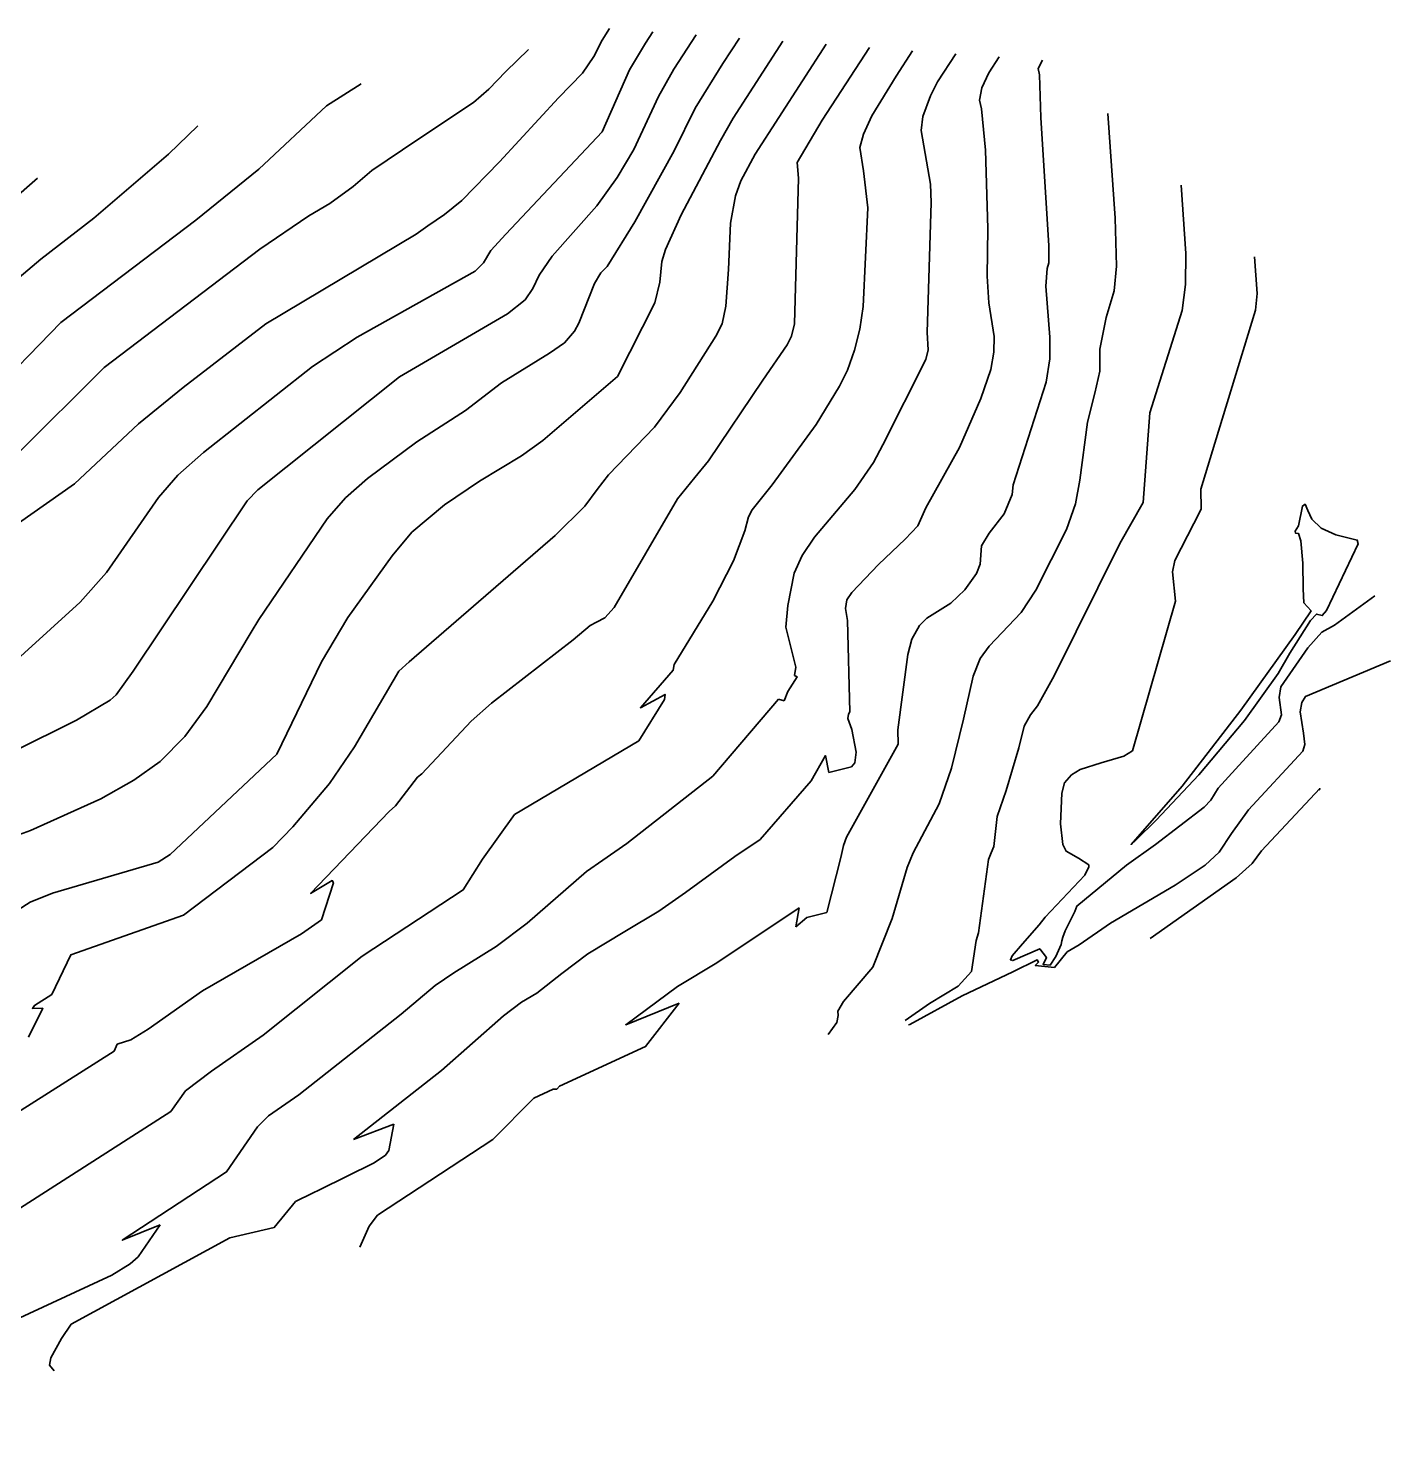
# Model space of a CAD drawing. Header units: metres. Extents: x 1477905 to 1478744, y 4202276 to 4202610.
# Drawn here: x 1478544.4 to 1478743.8, y 4202401.4 to 4202610.2 of the extents above; entities that cross this region are included whole.
import ezdxf

# ---------------------------------------------------------------- set-up
doc = ezdxf.new("R2010")
doc.units = ezdxf.units.M
doc.layers.add('Nouveau Terrain - CN - Courbes', color=22, linetype='Continuous', lineweight=0)

msp = doc.modelspace()

# ---------------------------------------------------------------- linework, layer by layer
at = {"layer": 'Nouveau Terrain - CN - Courbes', "linetype": 'Continuous', "lineweight": 35}
for points in [[(1478524.23, 4202524.71, 71), (1478551.15, 4202543.59, 71), (1478560.52, 4202552.38, 71), (1478567.05, 4202557.73, 71), (1478579.17, 4202567.04, 71), (1478601.16, 4202580.13, 71), (1478602.91, 4202581.37, 71), (1478605.33, 4202583.05, 71), (1478607.87, 4202585.08, 71), (1478613.4, 4202590.74, 71), (1478622, 4202600.09, 71), (1478625.52, 4202603.72, 71), (1478627.2, 4202606.14, 71), (1478628.38, 4202608.53, 71), (1478629.5, 4202610.24, 71)], [(1478539.47, 4202514.93, 70), (1478552.02, 4202526.3, 70), (1478555.85, 4202530.65, 70), (1478563.44, 4202541.63, 70), (1478566.3, 4202544.86, 70), (1478570.06, 4202548.18, 70), (1478586.02, 4202560.78, 70), (1478592.53, 4202565.08, 70), (1478609.83, 4202574.74, 70), (1478611.03, 4202575.96, 70), (1478612.13, 4202577.74, 70), (1478614.29, 4202580.17, 70), (1478628.4, 4202595.1, 70), (1478632.42, 4202604.2, 70), (1478634.75, 4202608.12, 70), (1478635.83, 4202609.78, 70)], [(1478542.15, 4202504.4, 69), (1478551.48, 4202509, 69), (1478556.4, 4202511.95, 69), (1478557.29, 4202512.75, 69), (1478559.77, 4202516.19, 69), (1478576.42, 4202541.14, 69), (1478577.98, 4202542.73, 69), (1478598.74, 4202559.27, 69), (1478614.56, 4202568.47, 69), (1478617.12, 4202570.54, 69), (1478618.26, 4202572.18, 69), (1478619.19, 4202574.14, 69), (1478621.07, 4202576.91, 69), (1478627.61, 4202584.29, 69), (1478630.61, 4202588.42, 69), (1478633.06, 4202592.55, 69), (1478636.64, 4202600.28, 69), (1478638.91, 4202604.31, 69), (1478642.17, 4202609.32, 69)], [(1478538.79, 4202490.75, 68), (1478544.73, 4202492.89, 68), (1478555.01, 4202497.49, 68), (1478559.84, 4202500.22, 68), (1478563.71, 4202502.96, 68), (1478567.31, 4202506.63, 68), (1478570.56, 4202511.02, 68), (1478577.04, 4202521.9, 68), (1478578.14, 4202523.74, 68), (1478588.13, 4202538.48, 68), (1478590.85, 4202541.58, 68), (1478594.04, 4202544.38, 68), (1478601.29, 4202549.76, 68), (1478608.41, 4202554.34, 68), (1478613.66, 4202558.4, 68), (1478620.69, 4202562.75, 68), (1478622.89, 4202564.24, 68), (1478624.36, 4202565.93, 68), (1478625, 4202567.14, 68), (1478627.27, 4202572.91, 68), (1478628.22, 4202574.5, 68), (1478629.12, 4202575.44, 68), (1478633.2, 4202581.95, 68), (1478638.92, 4202592.32, 68), (1478642.01, 4202598.57, 68), (1478646.09, 4202605.14, 68), (1478648.5, 4202608.85, 68)], [(1478542.76, 4202547.97, 72), (1478555.53, 4202560.65, 72), (1478578.31, 4202577.96, 72), (1478585.49, 4202582.84, 72), (1478588.55, 4202584.65, 72), (1478591.97, 4202587.11, 72), (1478594.68, 4202589.46, 72), (1478601.43, 4202593.98, 72), (1478609.58, 4202599.42, 72), (1478611.81, 4202601.36, 72), (1478614.28, 4202603.95, 72), (1478617.62, 4202607.19, 72)], [(1478542.94, 4202481.28, 67), (1478544.69, 4202482.38, 67), (1478547.94, 4202483.69, 67), (1478563.41, 4202488.23, 67), (1478565.16, 4202489.37, 67), (1478580.79, 4202504.03, 67), (1478587.31, 4202517.58, 67), (1478591.2, 4202524.07, 67), (1478597.67, 4202533.07, 67), (1478600.56, 4202536.53, 67), (1478605.32, 4202540.54, 67), (1478610.46, 4202544.01, 67), (1478616.61, 4202547.73, 67), (1478619.73, 4202549.96, 67), (1478630.64, 4202559.33, 67), (1478636.1, 4202570.09, 67), (1478636.84, 4202573.11, 67), (1478637.16, 4202576.14, 67), (1478637.67, 4202577.92, 67), (1478639.96, 4202582.97, 67), (1478645.72, 4202593.87, 67), (1478647.57, 4202597.1, 67), (1478654.84, 4202608.39, 67)], [(1478544.44, 4202462.63, 66), (1478546.53, 4202466.87, 66), (1478545.01, 4202466.84, 66), (1478545.29, 4202467.28, 66), (1478547.83, 4202468.86, 66), (1478550.62, 4202474.67, 66), (1478567.11, 4202480.51, 66), (1478580.18, 4202490.38, 66), (1478583.13, 4202493.42, 66), (1478588.51, 4202499.75, 66), (1478592.17, 4202505.13, 66), (1478598.66, 4202516.2, 66), (1478600.15, 4202517.57, 66), (1478621.54, 4202536.03, 66), (1478625.86, 4202540.36, 66), (1478627.65, 4202542.76, 66), (1478629.33, 4202544.92, 66), (1478636.08, 4202551.92, 66), (1478639.8, 4202556.96, 66), (1478645.03, 4202565.21, 66), (1478645.97, 4202567.02, 66), (1478646.5, 4202569.6, 66), (1478646.88, 4202574.96, 66), (1478647.19, 4202581.77, 66), (1478647.92, 4202585.74, 66), (1478648.72, 4202587.94, 66), (1478650.78, 4202591.85, 66), (1478661.17, 4202607.93, 66)], [(1478587.34, 4202479.8, 65), (1478589.07, 4202485.2, 65), (1478588.89, 4202485.55, 65), (1478585.73, 4202483.67, 65), (1478597.22, 4202495.64, 65), (1478598.16, 4202496.47, 65), (1478601.37, 4202500.68, 65), (1478602, 4202501.15, 65), (1478609.25, 4202508.9, 65), (1478612.21, 4202511.5, 65), (1478624.14, 4202520.78, 65), (1478626.65, 4202522.9, 65), (1478627.57, 4202523.39, 65), (1478628.77, 4202523.99, 65), (1478630.18, 4202525.5, 65), (1478639.45, 4202541.43, 65), (1478641.97, 4202544.55, 65), (1478643.97, 4202546.99, 65), (1478651.91, 4202558.79, 65), (1478655.49, 4202563.93, 65), (1478656.14, 4202565.23, 65), (1478656.58, 4202567.02, 65), (1478657.16, 4202588.35, 65), (1478656.94, 4202590.65, 65), (1478660.6, 4202596.84, 65), (1478667.51, 4202607.47, 65)], [(1478633.76, 4202506.01, 64), (1478637.52, 4202512.07, 64), (1478637.62, 4202512.79, 64), (1478634.01, 4202510.84, 64), (1478638.79, 4202516.34, 64), (1478638.94, 4202517.15, 64), (1478644.59, 4202526.45, 64), (1478647.63, 4202532.34, 64), (1478649.3, 4202536.75, 64), (1478649.84, 4202538.76, 64), (1478650.37, 4202539.8, 64), (1478653.29, 4202543.45, 64), (1478659.73, 4202552.29, 64), (1478663.14, 4202557.91, 64), (1478664.3, 4202560.23, 64), (1478665.36, 4202563.15, 64), (1478666.13, 4202566.26, 64), (1478666.61, 4202569.57, 64), (1478667.28, 4202584.01, 64), (1478666.67, 4202589.44, 64), (1478666.14, 4202592.83, 64), (1478666.68, 4202594.8, 64), (1478667.89, 4202597.48, 64), (1478671.42, 4202603.28, 64), (1478673.84, 4202607, 64)], [(1478655.02, 4202511.86, 63), (1478655.6, 4202513.23, 63), (1478656.94, 4202515.38, 63), (1478656.56, 4202515.58, 63), (1478656.73, 4202516.78, 63), (1478655.31, 4202522.63, 63), (1478655.57, 4202525.8, 63), (1478656.5, 4202530.53, 63), (1478657.68, 4202533.12, 63), (1478659.47, 4202535.79, 63), (1478665.38, 4202542.77, 63), (1478668.1, 4202546.74, 63), (1478669.5, 4202549.3, 63), (1478675.77, 4202561.79, 63), (1478676.11, 4202563.21, 63), (1478675.98, 4202565.74, 63), (1478676.54, 4202584.76, 63), (1478676.45, 4202587.48, 63), (1478675.12, 4202595.3, 63), (1478675.35, 4202597.35, 63), (1478676.45, 4202600.38, 63), (1478677.5, 4202602.42, 63), (1478680.18, 4202606.54, 63)], [(1478661.56, 4202501.36, 62), (1478664.88, 4202502.18, 62), (1478665.38, 4202502.78, 62), (1478665.58, 4202504.33, 62), (1478664.95, 4202507.67, 62), (1478664.37, 4202509.28, 62), (1478664.45, 4202509.89, 62), (1478664.65, 4202510.25, 62), (1478664.33, 4202523.6, 62), (1478664.02, 4202525.38, 62), (1478664.21, 4202526.62, 62), (1478664.97, 4202527.69, 62), (1478668.84, 4202531.82, 62), (1478672.75, 4202535.49, 62), (1478674.59, 4202537.46, 62), (1478675.78, 4202540.11, 62), (1478680.69, 4202548.93, 62), (1478683.84, 4202556.09, 62), (1478685.28, 4202560.34, 62), (1478685.72, 4202562.87, 62), (1478685.78, 4202565.17, 62), (1478684.99, 4202570.12, 62), (1478684.76, 4202574.01, 62), (1478684.85, 4202580.97, 62), (1478684.52, 4202592.45, 62), (1478683.91, 4202598.48, 62), (1478683.64, 4202599.77, 62), (1478684, 4202601.58, 62), (1478685.01, 4202603.77, 62), (1478686.51, 4202606.08, 62)], [(1478663.75, 4202490.67, 61), (1478664.15, 4202491.89, 61), (1478671.75, 4202505.5, 61), (1478671.7, 4202507.6, 61), (1478673.14, 4202518.65, 61), (1478673.75, 4202520.87, 61), (1478674.85, 4202522.89, 61), (1478675.95, 4202523.97, 61), (1478679.42, 4202526.17, 61), (1478681.49, 4202528.12, 61), (1478683.18, 4202530.48, 61), (1478683.73, 4202531.84, 61), (1478683.95, 4202534.55, 61), (1478685.03, 4202536.38, 61), (1478687.24, 4202539.22, 61), (1478688.42, 4202542.07, 61), (1478688.57, 4202543.45, 61), (1478693.37, 4202558.5, 61), (1478693.95, 4202561.89, 61), (1478693.92, 4202565.08, 61), (1478693.35, 4202572.52, 61), (1478693.55, 4202575.11, 61), (1478693.8, 4202575.93, 61), (1478693.77, 4202578.43, 61), (1478692.61, 4202597.24, 61), (1478692.4, 4202603.49, 61), (1478692.22, 4202604.38, 61), (1478692.85, 4202605.62, 61)], [(1478428.78, 4202461.8, 73), (1478431.67, 4202466.53, 73), (1478431.8, 4202467.15, 73), (1478432.97, 4202472.1, 73), (1478434.6, 4202476.88, 73), (1478436.62, 4202480.92, 73), (1478445.04, 4202494.58, 73), (1478448.69, 4202499.18, 73), (1478456.1, 4202507.32, 73), (1478462.19, 4202513.24, 73), (1478468.52, 4202518.48, 73), (1478481.58, 4202528.4, 73), (1478500.4, 4202533.15, 73), (1478506.1, 4202535.34, 73), (1478524.94, 4202544.72, 73), (1478527.3, 4202546.02, 73), (1478531.55, 4202549.72, 73), (1478538.15, 4202555.92, 73), (1478549.17, 4202567.23, 73), (1478568.91, 4202582.18, 73), (1478578.15, 4202589.68, 73), (1478588.05, 4202598.95, 73), (1478593.12, 4202602.13, 73)], [(1478661.49, 4202463, 60), (1478662.77, 4202464.76, 60), (1478662.96, 4202465.81, 60), (1478662.91, 4202466.43, 60), (1478663.74, 4202467.86, 60), (1478668, 4202472.89, 60), (1478670.86, 4202480.01, 60), (1478673.03, 4202487.48, 60), (1478673.91, 4202489.63, 60), (1478677.71, 4202496.77, 60), (1478679.56, 4202501.98, 60), (1478681.3, 4202509.19, 60), (1478682.7, 4202515.46, 60), (1478683.71, 4202518.04, 60), (1478685.03, 4202519.83, 60), (1478689.71, 4202524.77, 60), (1478691.88, 4202528.07, 60), (1478696.39, 4202536.95, 60), (1478697.68, 4202540.67, 60), (1478698.32, 4202544.14, 60), (1478699.46, 4202552.62, 60), (1478700.51, 4202556.89, 60), (1478701.24, 4202560.08, 60), (1478701.26, 4202563.32, 60), (1478702.2, 4202567.97, 60), (1478703.35, 4202571.84, 60), (1478703.68, 4202575.47, 60), (1478703.48, 4202582.48, 60), (1478702.4, 4202597.83, 60)], [(1478541.78, 4202572.75, 74), (1478546.23, 4202576.49, 74), (1478554.01, 4202582.5, 74), (1478564.95, 4202591.88, 74), (1478569.22, 4202596.01, 74)], [(1478541.82, 4202584.88, 75), (1478545.74, 4202588.35, 75)], [(1478672.76, 4202465.06, 59), (1478676.32, 4202467.57, 59), (1478680.52, 4202470.12, 59), (1478682.48, 4202472.25, 59), (1478683.14, 4202476.79, 59), (1478683.47, 4202477.91, 59), (1478684.95, 4202488.63, 59), (1478685.35, 4202489.62, 59), (1478685.73, 4202490.54, 59), (1478686.24, 4202494.95, 59), (1478687.54, 4202498.73, 59), (1478689.37, 4202504.97, 59), (1478690.15, 4202508.16, 59), (1478691.11, 4202509.8, 59), (1478692.14, 4202511.12, 59), (1478694.57, 4202515.5, 59), (1478704.2, 4202534.86, 59), (1478707.57, 4202540.9, 59), (1478708.56, 4202554.01, 59), (1478713.28, 4202568.99, 59), (1478713.78, 4202572.77, 59), (1478713.85, 4202577.3, 59), (1478713.14, 4202587.34, 59)], [(1478741.5, 4202527.23, 58), (1478735.61, 4202522.94, 58), (1478733.75, 4202521.91, 58), (1478731.69, 4202519.61, 58), (1478727.74, 4202513.88, 58), (1478727.49, 4202512.35, 58), (1478727.82, 4202509.82, 58), (1478727.47, 4202508.77, 58), (1478721.1, 4202501.85, 58), (1478718.58, 4202499.06, 58), (1478717.48, 4202497.31, 58), (1478716.52, 4202496.28, 58), (1478709.42, 4202490.85, 58), (1478705.13, 4202487.78, 58), (1478697.89, 4202481.81, 58), (1478697.58, 4202481.01, 58), (1478696.19, 4202478.17, 58), (1478695.84, 4202477.25, 58), (1478695.69, 4202476.71, 58), (1478695.59, 4202476.17, 58), (1478694.81, 4202474.42, 58), (1478693.96, 4202473.15, 58), (1478692.93, 4202473.29, 58), (1478693.44, 4202474.28, 58), (1478692.46, 4202475.57, 58), (1478688.53, 4202473.85, 58), (1478688.15, 4202473.97, 58), (1478688.43, 4202474.55, 58), (1478689.91, 4202476.28, 58), (1478692.38, 4202479.05, 58), (1478693.24, 4202480.17, 58), (1478699.04, 4202486.35, 58), (1478699.63, 4202487.57, 58), (1478699.63, 4202487.85, 58), (1478698.13, 4202488.83, 58), (1478696.32, 4202489.84, 58), (1478695.81, 4202490.81, 58), (1478695.51, 4202493.87, 58), (1478695.69, 4202498.35, 58), (1478696.07, 4202499.85, 58), (1478697.09, 4202501.01, 58), (1478698.39, 4202501.82, 58), (1478701.45, 4202502.76, 58), (1478704.78, 4202503.77, 58), (1478706.03, 4202504.56, 58), (1478712.33, 4202526.43, 58), (1478711.89, 4202530.73, 58), (1478712.21, 4202532.39, 58), (1478715.93, 4202539.59, 58), (1478716.1, 4202539.97, 58), (1478716.03, 4202542.85, 58), (1478718.07, 4202549.55, 58), (1478724.04, 4202569.02, 58), (1478724.26, 4202571.46, 58), (1478723.88, 4202576.85, 58)], [(1478743.79, 4202517.71, 59), (1478731.33, 4202512.49, 59), (1478730.8, 4202511.6, 59), (1478730.58, 4202510.26, 59), (1478731.04, 4202507.1, 59), (1478731.24, 4202505.44, 59), (1478730.96, 4202504.48, 59), (1478723, 4202495.92, 59), (1478720.53, 4202492.45, 59), (1478718.7, 4202489.73, 59), (1478716.65, 4202487.8, 59), (1478712.27, 4202484.89, 59), (1478702.8, 4202479.3, 59), (1478698.21, 4202476.13, 59), (1478696.47, 4202475.14, 59), (1478694.61, 4202472.84, 59), (1478691.79, 4202473.14, 59), (1478692.29, 4202473.63, 59), (1478692.07, 4202473.97, 59), (1478688.52, 4202472.2, 59), (1478681.08, 4202468.68, 59), (1478673.42, 4202464.51, 59), (1478673.25, 4202464.43, 59)], [(1478563.69, 4202435.17, 63), (1478558.15, 4202432.91, 63), (1478573.44, 4202442.92, 63), (1478577.95, 4202449.53, 63), (1478579.58, 4202451.11, 63), (1478584.02, 4202454.2, 63), (1478598.98, 4202465.98, 63), (1478603.95, 4202470.18, 63), (1478606.69, 4202472.07, 63), (1478612.87, 4202475.88, 63), (1478617.41, 4202479.34, 63), (1478626.12, 4202486.9, 63), (1478628.48, 4202488.56, 63), (1478632.02, 4202490.98, 63), (1478644.58, 4202500.84, 63), (1478654.19, 4202512.11, 63)], [(1478654.19, 4202512.11, 63), (1478655.02, 4202511.86, 63)], [(1478615.59, 4202495.22, 64), (1478633.76, 4202506.01, 64)], [(1478592.03, 4202447.66, 62), (1478604.9, 4202457.76, 62), (1478613.97, 4202465.75, 62), (1478616.61, 4202467.76, 62), (1478618.84, 4202469.08, 62), (1478622.48, 4202471.96, 62), (1478626.31, 4202474.85, 62), (1478631.71, 4202478.11, 62), (1478636.69, 4202481.08, 62), (1478640.58, 4202483.81, 62), (1478647.83, 4202489.09, 62), (1478651.51, 4202491.54, 62), (1478659, 4202500.13, 62), (1478661.07, 4202503.83, 62), (1478661.56, 4202501.36, 62)], [(1478733.35, 4202498.8, 60), (1478733.46, 4202499.02, 60), (1478724.91, 4202489.88, 60), (1478723.55, 4202488.07, 60), (1478721.2, 4202485.97, 60), (1478708.63, 4202477.07, 60)], [(1478503.17, 4202411.81, 64), (1478510.32, 4202416.56, 64), (1478565.27, 4202451.77, 64), (1478567.42, 4202454.8, 64), (1478571.21, 4202457.67, 64), (1478578.79, 4202462.92, 64), (1478593.29, 4202474.51, 64), (1478608.06, 4202484.18, 64), (1478610.89, 4202488.68, 64), (1478615.59, 4202495.22, 64)], [(1478661.31, 4202480.86, 61), (1478663.32, 4202488.93, 61), (1478663.75, 4202490.67, 61)], [(1478479.05, 4202402.99, 65), (1478473.62, 4202401.42, 65), (1478475.99, 4202404.63, 65), (1478479.08, 4202408.37, 65), (1478480.43, 4202408.95, 65), (1478485.41, 4202410.01, 65), (1478487.61, 4202415.59, 65), (1478513.96, 4202433.31, 65), (1478556.97, 4202460.6, 65), (1478557.43, 4202461.6, 65), (1478559.41, 4202462.25, 65), (1478561.96, 4202463.81, 65), (1478569.91, 4202469.41, 65), (1478584.39, 4202477.76, 65), (1478587.34, 4202479.8, 65)], [(1478639.68, 4202467.59, 61), (1478631.85, 4202464.45, 61), (1478639.43, 4202470.03, 61), (1478645.2, 4202473.52, 61), (1478657.24, 4202481.55, 61)], [(1478657.24, 4202481.55, 61), (1478656.74, 4202478.8, 61)], [(1478656.74, 4202478.8, 61), (1478658.36, 4202480.15, 61), (1478661.31, 4202480.86, 61)], [(1478622.18, 4202455.44, 61), (1478634.76, 4202461.29, 61), (1478639.68, 4202467.59, 61)], [(1478592.94, 4202431.88, 61), (1478594.31, 4202434.95, 61), (1478595.5, 4202436.56, 61), (1478612.42, 4202447.66, 61), (1478618.38, 4202453.7, 61), (1478621.21, 4202455, 61), (1478621.76, 4202455.03, 61), (1478622.18, 4202455.44, 61)], [(1478548.2, 4202413.81, 62), (1478547.53, 4202414.62, 62), (1478547.71, 4202415.7, 62), (1478549.26, 4202418.52, 62), (1478550.66, 4202420.63, 62), (1478573.9, 4202433.25, 62), (1478580.41, 4202434.78, 62), (1478583.53, 4202438.6, 62), (1478586.02, 4202439.81, 62), (1478587.05, 4202440.31, 62), (1478595.01, 4202444.23, 62), (1478596.67, 4202445.37, 62), (1478597.2, 4202446.04, 62), (1478597.91, 4202449.88, 62)], [(1478597.91, 4202449.88, 62), (1478592.03, 4202447.66, 62)], [(1478533.28, 4202417.42, 63), (1478541.15, 4202420.65, 63), (1478556.65, 4202427.81, 63), (1478559.32, 4202429.45, 63), (1478560.47, 4202430.49, 63), (1478563.69, 4202435.17, 63)]]:
    msp.add_polyline3d(points, dxfattribs=at)
msp.add_polyline3d([(1478706.54, 4202491.48, 57), (1478705.83, 4202490.84, 57), (1478713.3, 4202499.37, 57), (1478721.91, 4202510.51, 57), (1478729.85, 4202521.56, 57), (1478732.17, 4202525.02, 57), (1478731.12, 4202526.2, 57), (1478731.02, 4202528.25, 57), (1478730.98, 4202532.01, 57), (1478730.67, 4202535.27, 57), (1478730.35, 4202536.34, 57), (1478729.88, 4202536.41, 57), (1478729.85, 4202536.69, 57), (1478730.31, 4202537.46, 57), (1478730.91, 4202540.36, 57), (1478731.3, 4202540.62, 57), (1478731.68, 4202539.72, 57), (1478732.27, 4202538.42, 57), (1478733.66, 4202537.11, 57), (1478735.77, 4202536.13, 57), (1478738.92, 4202535.38, 57), (1478739.05, 4202534.83, 57), (1478734.42, 4202525.06, 57), (1478733.8, 4202524.33, 57), (1478732.98, 4202524.55, 57), (1478732.06, 4202523.62, 57), (1478729.06, 4202518.83, 57), (1478727.36, 4202515.87, 57), (1478722.41, 4202508.97, 57), (1478715.73, 4202501, 57), (1478709.48, 4202494.39, 57)], close=True, dxfattribs=at)

doc.saveas('drawing.dxf')
